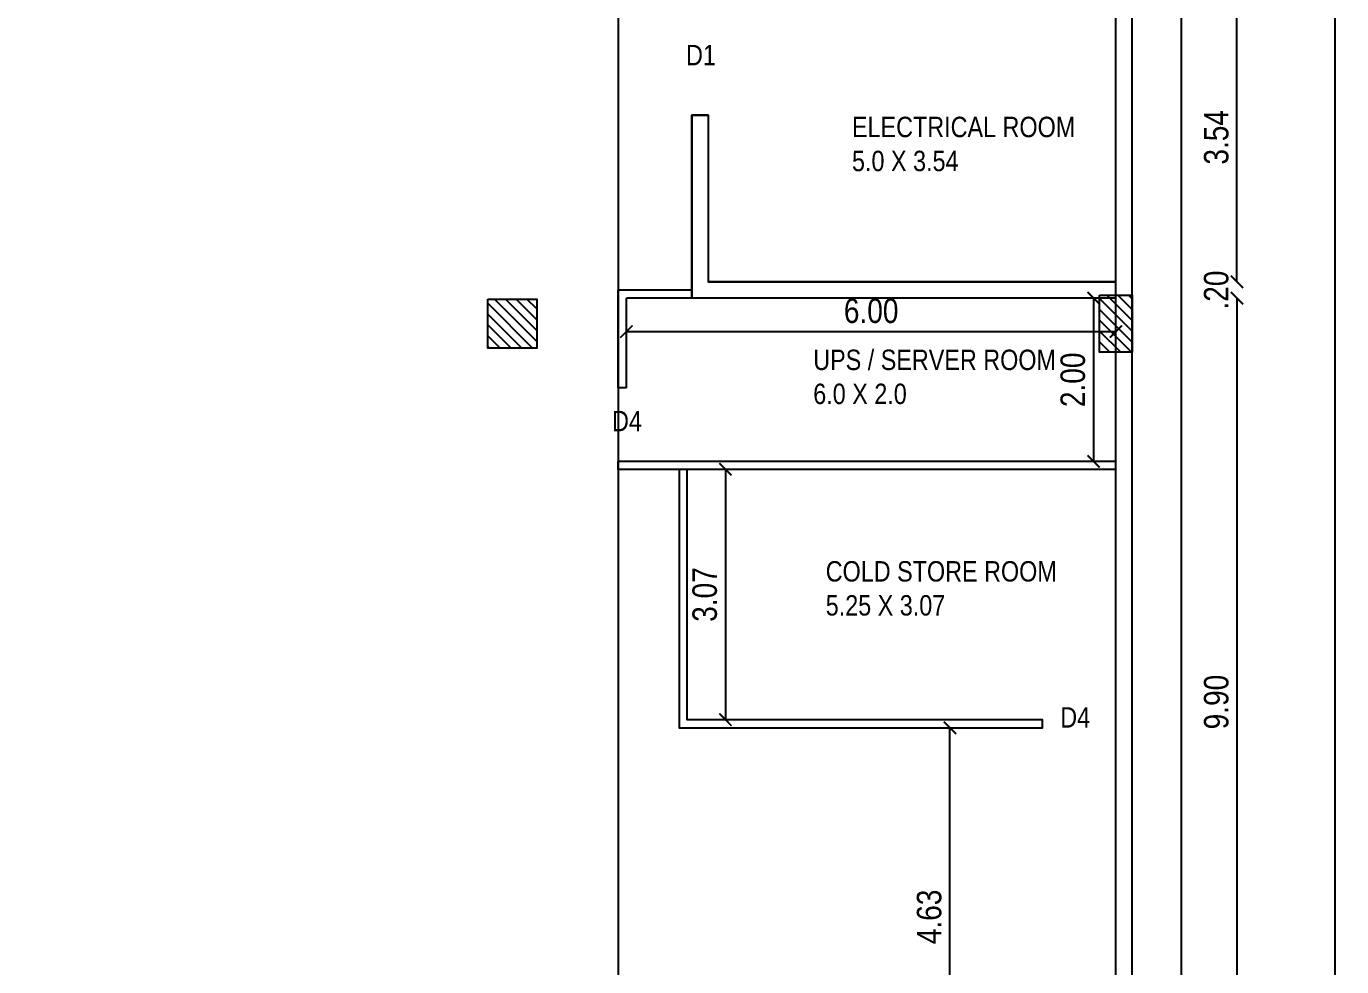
# Model space of a CAD drawing. Header units: metres. Extents: x 385023 to 385532, y 1408468 to 1408621.
# Drawn here: x 385376.85 to 385392.98, y 1408571.75 to 1408583.27 of the extents above; entities that cross this region are included whole.
import ezdxf
from ezdxf.enums import TextEntityAlignment as Align

# ---------------------------------------------------------------- set-up
doc = ezdxf.new("R2010")
doc.units = ezdxf.units.M
doc.header["$MEASUREMENT"] = 0
for name, color, linetype in [('BLK_1_FLR_1_AC_ROOM_2', 7, 'Continuous'), ('BLK_1_FLR_1_BLT_UP_AREA', 7, 'Continuous'), ('BLK_1_FLR_1_CARPET_AREA', 7, 'Continuous'), ('S-COLUMN', 6, 'Continuous'), ('S-COLUMN HATCH', 8, 'Continuous')]:
    doc.layers.add(name, color=color, linetype=linetype)
doc.layers.add('BLK_1_FLR_1_ROOF_AREA', color=7, linetype='Continuous', lineweight=25)
doc.styles.add('RIA-AP', font='ARIALN.TTF')
doc.dimstyles.new('RIA-AP', dxfattribs={"dimtxt": 0.3, "dimasz": 0.15, "dimexe": 0, "dimexo": 1, "dimgap": 0.1, "dimtad": 1, "dimzin": 4, "dimdsep": 46, "dimtxsty": 'RIA-AP', "dimblk": 'ARCHTICK', "dimcen": 0.09, "dimse1": 1, "dimse2": 1, "dimclrd": 8, "dimclre": 8, "dimclrt": 4, "dimazin": 0, "dimtfac": 1, "dimtix": 1, "dimtofl": 0, "dimtmove": 2, "dimatfit": 3, "dimfxl": 0, "dimtolj": 1, "dimtzin": 0, "dimarcsym": 0})
pattern_1 = [(135, (375052.11474, 1409514.67969), (-0.06629126074, -0.06629126074), [])]

# ---------------------------------------------------------------- blocks, each defined once
blk = doc.blocks.new('grid')
at = {"layer": 'S-COLUMN HATCH'}
h = blk.add_hatch(dxfattribs=at)
h.set_pattern_fill('ANSI31', color=256, scale=0.75, angle=90, style=0)
h.set_pattern_definition(pattern_1)
h.paths.add_polyline_path([(391821.153, 1408549.219), (391821.153, 1408548.619), (391821.753, 1408548.619), (391821.753, 1408549.219)])
h = blk.add_hatch(dxfattribs=at)
h.set_pattern_fill('ANSI31', color=256, scale=0.75, angle=90, style=0)
h.set_pattern_definition(pattern_1)
h.paths.add_polyline_path([(391828.653, 1408549.269), (391828.653, 1408548.569), (391829.053, 1408548.569), (391829.053, 1408549.269)])
at = {"layer": 'S-COLUMN', "ltscale": 5}
for points in [[(391821.153, 1408549.219), (391821.753, 1408549.219), (391821.753, 1408548.619), (391821.153, 1408548.619)], [(391828.653, 1408549.269), (391829.053, 1408549.269), (391829.053, 1408548.569), (391828.653, 1408548.569)]]:
    blk.add_lwpolyline(points, close=True, dxfattribs=at)
blk = doc.blocks.new('_ArchTick')
at = {"color": 0, "linetype": 'ByBlock', "const_width": 0.15}
blk.add_lwpolyline([(-0.5, -0.5), (0.5, 0.5)], dxfattribs=at)
blk = doc.blocks.new('*D291')
at = {"color": 8, "lineweight": -2}
blk.add_line((385391.693, 1408579.94), (385391.693, 1408570.042), dxfattribs=at)
at = {"layer": 'Defpoints', "color": 0}
for p in [(385390.209, 1408579.94, -63.957), (385390.407, 1408570.042, -191.871), (385391.693, 1408570.042)]:
    blk.add_point(p, dxfattribs=at)
at = {"color": 8, "lineweight": -2, "xscale": 0.15, "yscale": 0.15, "zscale": 0.15}
for p, rotation in [((385391.693, 1408579.94), 90), ((385391.693, 1408570.042), 270)]:
    blk.add_blockref('_ArchTick', p, dxfattribs=dict(at, rotation=rotation))
at = {"color": 4, "insert": (385391.44, 1408574.991), "char_height": 0.3, "attachment_point": 5, "rotation": 90, "style": 'RIA-AP'}
blk.add_mtext('\\A1;9.90', dxfattribs=at)
blk = doc.blocks.new('*D403')
at = {"color": 8, "lineweight": -2}
blk.add_line((385392.894, 1408608.762), (385392.894, 1408562.362), dxfattribs=at)
at = {"layer": 'Defpoints', "color": 0}
for p in [(385390.408, 1408608.762), (385390.408, 1408562.362), (385392.894, 1408562.362)]:
    blk.add_point(p, dxfattribs=at)
at = {"color": 8, "lineweight": -2, "xscale": 0.15, "yscale": 0.15, "zscale": 0.15}
for p, rotation in [((385392.894, 1408608.762), 90), ((385392.894, 1408562.362), 270)]:
    blk.add_blockref('_ArchTick', p, dxfattribs=dict(at, rotation=rotation))
at = {"color": 4, "insert": (385392.641, 1408585.562), "char_height": 0.3, "attachment_point": 5, "rotation": 90, "style": 'RIA-AP'}
blk.add_mtext('\\A1;46.40', dxfattribs=at)
blk = doc.blocks.new('*D478')
at = {"color": 8, "lineweight": -2}
for p, q in [((385391.693, 1408580.14), (385391.693, 1408580.29)), ((385391.693, 1408579.94), (385391.693, 1408579.79))]:
    blk.add_line(p, q, dxfattribs=at)
at = {"layer": 'Defpoints', "color": 0}
for p in [(385390.209, 1408580.14), (385391.693, 1408580.14), (385390.209, 1408579.94, -63.957)]:
    blk.add_point(p, dxfattribs=at)
at = {"color": 8, "lineweight": -2, "xscale": 0.15, "yscale": 0.15, "zscale": 0.15}
for p, rotation in [((385391.693, 1408580.14), 270), ((385391.693, 1408579.94), 90)]:
    blk.add_blockref('_ArchTick', p, dxfattribs=dict(at, rotation=rotation))
at = {"color": 4, "insert": (385391.44, 1408580.04), "char_height": 0.3, "attachment_point": 5, "rotation": 90, "style": 'RIA-AP'}
blk.add_mtext('\\A1;.20', dxfattribs=at)
blk = doc.blocks.new('*D479')
at = {"color": 8, "lineweight": -2}
blk.add_line((385391.693, 1408580.14), (385391.693, 1408583.684), dxfattribs=at)
at = {"layer": 'Defpoints', "color": 0}
for p in [(385390.209, 1408583.684), (385391.693, 1408583.684), (385390.209, 1408580.14)]:
    blk.add_point(p, dxfattribs=at)
at = {"color": 8, "lineweight": -2, "xscale": 0.15, "yscale": 0.15, "zscale": 0.15}
for p, rotation in [((385391.693, 1408583.684), 90), ((385391.693, 1408580.14), 270)]:
    blk.add_blockref('_ArchTick', p, dxfattribs=dict(at, rotation=rotation))
at = {"color": 4, "insert": (385391.44, 1408581.912), "char_height": 0.3, "attachment_point": 5, "rotation": 90, "style": 'RIA-AP'}
blk.add_mtext('\\A1;3.54', dxfattribs=at)
blk = doc.blocks.new('*D497')
at = {"color": 8, "lineweight": -2}
blk.add_line((385389.936, 1408579.94), (385389.936, 1408577.94), dxfattribs=at)
at = {"layer": 'Defpoints', "color": 0}
for p in [(385390.208, 1408579.94), (385389.936, 1408577.94), (385390.209, 1408577.94)]:
    blk.add_point(p, dxfattribs=at)
at = {"color": 8, "lineweight": -2, "xscale": 0.15, "yscale": 0.15, "zscale": 0.15}
for p, rotation in [((385389.936, 1408579.94), 90), ((385389.936, 1408577.94), 270)]:
    blk.add_blockref('_ArchTick', p, dxfattribs=dict(at, rotation=rotation))
at = {"color": 4, "insert": (385389.682, 1408578.94), "char_height": 0.3, "attachment_point": 5, "rotation": 90, "style": 'RIA-AP'}
blk.add_mtext('\\A1;2.00', dxfattribs=at)
blk = doc.blocks.new('*D498')
at = {"color": 8, "lineweight": -2}
blk.add_line((385384.209, 1408579.531), (385390.209, 1408579.531), dxfattribs=at)
at = {"layer": 'Defpoints', "color": 0}
for p in [(385384.209, 1408579.94), (385390.209, 1408579.94, -63.957), (385390.209, 1408579.531)]:
    blk.add_point(p, dxfattribs=at)
at = {"color": 8, "lineweight": -2, "xscale": 0.15, "yscale": 0.15, "zscale": 0.15, "rotation": 180}
blk.add_blockref('_ArchTick', (385384.209, 1408579.531), dxfattribs=at)
at = {"color": 8, "lineweight": -2, "xscale": 0.15, "yscale": 0.15, "zscale": 0.15}
blk.add_blockref('_ArchTick', (385390.209, 1408579.531), dxfattribs=at)
at = {"color": 4, "insert": (385387.209, 1408579.784), "char_height": 0.3, "attachment_point": 5, "style": 'RIA-AP'}
blk.add_mtext('\\A1;6.00', dxfattribs=at)
blk = doc.blocks.new('*D565')
at = {"color": 8, "lineweight": -2}
blk.add_line((385388.175, 1408570.042), (385388.175, 1408574.674), dxfattribs=at)
at = {"layer": 'Defpoints', "color": 0}
for p in [(385387.698, 1408574.674), (385388.175, 1408574.674), (385387.698, 1408570.042)]:
    blk.add_point(p, dxfattribs=at)
at = {"color": 8, "lineweight": -2, "xscale": 0.15, "yscale": 0.15, "zscale": 0.15}
for p, rotation in [((385388.175, 1408574.674), 90), ((385388.175, 1408570.042), 270)]:
    blk.add_blockref('_ArchTick', p, dxfattribs=dict(at, rotation=rotation))
at = {"color": 4, "insert": (385387.921, 1408572.358), "char_height": 0.3, "attachment_point": 5, "rotation": 90, "style": 'RIA-AP'}
blk.add_mtext('\\A1;4.63', dxfattribs=at)
blk = doc.blocks.new('*D566')
at = {"color": 8, "lineweight": -2}
blk.add_line((385385.423, 1408577.844), (385385.423, 1408574.774), dxfattribs=at)
at = {"layer": 'Defpoints', "color": 0}
for p in [(385384.955, 1408577.844), (385384.955, 1408574.774), (385385.423, 1408574.774)]:
    blk.add_point(p, dxfattribs=at)
at = {"color": 8, "lineweight": -2, "xscale": 0.15, "yscale": 0.15, "zscale": 0.15}
for p, rotation in [((385385.423, 1408577.844), 90), ((385385.423, 1408574.774), 270)]:
    blk.add_blockref('_ArchTick', p, dxfattribs=dict(at, rotation=rotation))
at = {"color": 4, "insert": (385385.17, 1408576.309), "char_height": 0.3, "attachment_point": 5, "rotation": 90, "style": 'RIA-AP'}
blk.add_mtext('\\A1;3.07', dxfattribs=at)

msp = doc.modelspace()

# ---------------------------------------------------------------- linework, layer by layer
at = {"linetype": 'ByBlock'}
for p, q in [((385385.009, 1408582.184, 0.025), (385385.009, 1408579.94, 0.025)), ((385385.209, 1408582.184, 0.025), (385385.009, 1408582.184, 0.025)), ((385385.209, 1408582.184, 0.025), (385385.209, 1408580.14, 0.025)), ((385384.109, 1408578.84, 0.025), (385384.109, 1408580.04, 0.025)), ((385385.009, 1408580.04, 0.025), (385384.109, 1408580.04, 0.025)), ((385390.209, 1408580.14, 0.025), (385385.209, 1408580.14, 0.025)), ((385384.209, 1408578.84, 0.025), (385384.209, 1408579.94, 0.025)), ((385385.009, 1408579.94, 0.025), (385384.209, 1408579.94, 0.025)), ((385390.209, 1408579.94, 0.025), (385385.009, 1408579.94, 0.025)), ((385384.209, 1408578.84, 0.025), (385384.109, 1408578.84, 0.025)), ((385390.209, 1408577.94, 0.025), (385384.109, 1408577.94, 0.025)), ((385384.109, 1408577.84, 0.025), (385384.109, 1408577.94, 0.025)), ((385390.209, 1408577.84, 0.025), (385384.109, 1408577.84, 0.025))]:
    msp.add_line(p, q, dxfattribs=at)
at = {"color": 2, "ltscale": 0.2, "elevation": 0.025}
msp.add_lwpolyline([(385310.308, 1408609.362), (385391.008, 1408609.362), (385391.008, 1408561.762), (385310.308, 1408561.762)], close=True, dxfattribs=at)
at = {"elevation": 0.025}
msp.add_lwpolyline([(385310.908, 1408562.362), (385390.408, 1408562.362), (385390.408, 1408608.762), (385310.908, 1408608.762)], close=True, dxfattribs=at)
msp.add_lwpolyline([(385385.626, 1408562.562), (385390.208, 1408562.562), (385390.208, 1408599.937)], dxfattribs=at)
at = {"linetype": 'ByBlock', "elevation": 0.025}
msp.add_lwpolyline([(385384.855, 1408577.84), (385384.855, 1408574.674), (385389.308, 1408574.674), (385389.308, 1408574.774), (385384.955, 1408574.774), (385384.955, 1408577.844)], dxfattribs=at)
at = {"layer": 'BLK_1_FLR_1_AC_ROOM_2', "color": 2, "elevation": 0.025}
msp.add_lwpolyline([(385375.999, 1408608.562), (385385.238, 1408608.562), (385385.238, 1408605.552), (385390.209, 1408605.552), (385390.208, 1408592.934), (385384.109, 1408592.934), (385384.109, 1408562.562), (385366.029, 1408562.562), (385366.029, 1408598.737), (385375.999, 1408598.737)], close=True, dxfattribs=at)
at = {"layer": 'BLK_1_FLR_1_BLT_UP_AREA', "color": 13, "elevation": 0.025}
msp.add_lwpolyline([(385310.908, 1408562.362), (385390.408, 1408562.362), (385390.408, 1408608.762), (385310.908, 1408608.762)], close=True, dxfattribs=at)
at = {"layer": 'BLK_1_FLR_1_CARPET_AREA', "color": 13, "elevation": 0.025}
msp.add_lwpolyline([(385375.999, 1408562.562), (385381.558, 1408562.562), (385381.558, 1408563.512), (385382.709, 1408563.512), (385382.709, 1408562.862), (385383.109, 1408562.862), (385383.109, 1408562.562), (385385.121, 1408562.562), (385385.121, 1408562.962), (385385.217, 1408562.962), (385385.218, 1408567.662), (385384.266, 1408567.662), (385384.266, 1408570.042), (385390.208, 1408570.042), (385390.208, 1408579.278), (385390.008, 1408579.278), (385390.008, 1408579.94), (385385.009, 1408579.94), (385385.009, 1408582.184), (385385.209, 1408582.184), (385385.209, 1408580.14), (385390.209, 1408580.14), (385390.209, 1408583.684)], dxfattribs=at)
at = {"layer": 'BLK_1_FLR_1_ROOF_AREA', "color": 54, "elevation": 0.025}
msp.add_lwpolyline([(385310.908, 1408562.362), (385390.408, 1408562.362), (385390.408, 1408608.762), (385310.908, 1408608.762)], close=True, dxfattribs=at)

# ---------------------------------------------------------------- block references
at = {"color": 7}
msp.add_blockref('grid', (-6438.644, 30.709, 0.025), dxfattribs=at)

# ---------------------------------------------------------------- texts
at = {"style": 'RIA-AP'}
for s, p in [('D1', (385385.123, 1408582.795)), ('D4', (385384.216, 1408578.31)), ('D4', (385389.71, 1408574.678))]:
    msp.add_text(s, height=0.25, dxfattribs=at).set_placement(p, align=Align.CENTER)
at = {"char_height": 0.25, "width": 8.61668, "attachment_point": 1, "style": 'RIA-AP'}
for s, insert in [('ELECTRICAL ROOM\\P5.0 X 3.54 ', (385386.974, 1408582.164)), ('UPS / SERVER ROOM\\P6.0 X 2.0 ', (385386.499, 1408579.31)), ('COLD STORE ROOM\\P5.25 X 3.07 ', (385386.652, 1408576.718))]:
    msp.add_mtext(s, dxfattribs=dict(at, insert=insert))

# ---------------------------------------------------------------- dimensions: what is measured, and where the dimension line sits
for base, p1, p2, picture, middle in [((385392.894, 1408562.362, 0.025), (385390.408, 1408608.762, 0.025), (385390.408, 1408562.362, 0.025), '*D403', (385392.641, 1408585.562, 0.025)), ((385391.693, 1408583.684, 0.025), (385390.209, 1408580.14, 0.025), (385390.209, 1408583.684, 0.025), '*D479', (385391.44, 1408581.912, 0.025)), ((385391.693, 1408580.14, 0.025), (385390.209, 1408579.94, -63.932), (385390.209, 1408580.14, 0.025), '*D478', (385391.44, 1408580.04, 0.025)), ((385389.936, 1408577.94, 0.025), (385390.208, 1408579.94, 0.025), (385390.209, 1408577.94, 0.025), '*D497', (385389.682, 1408578.94, 0.025)), ((385391.693, 1408570.042, 0.025), (385390.209, 1408579.94, -63.932), (385390.407, 1408570.042, -191.846), '*D291', (385391.44, 1408574.991, 0.025)), ((385385.423, 1408574.774, 0.025), (385384.955, 1408577.844, 0.025), (385384.955, 1408574.774, 0.025), '*D566', (385385.17, 1408576.309, 0.025)), ((385388.175, 1408574.674, 0.025), (385387.698, 1408570.042, 0.025), (385387.698, 1408574.674, 0.025), '*D565', (385387.921, 1408572.358, 0.025))]:
    dim = msp.add_linear_dim(base=base, p1=p1, p2=p2, angle=90, dimstyle='RIA-AP')
    dim.commit()
    dim.dimension.update_dxf_attribs({"geometry": picture, "text_midpoint": middle})
dim = msp.add_linear_dim(base=(385390.209, 1408579.531, 0.025), p1=(385384.209, 1408579.94, 0.025), p2=(385390.209, 1408579.94, -63.932), dimstyle='RIA-AP')
dim.commit()
dim.dimension.update_dxf_attribs({"geometry": '*D498', "text_midpoint": (385387.209, 1408579.784, 0.025)})

doc.saveas('drawing.dxf')
